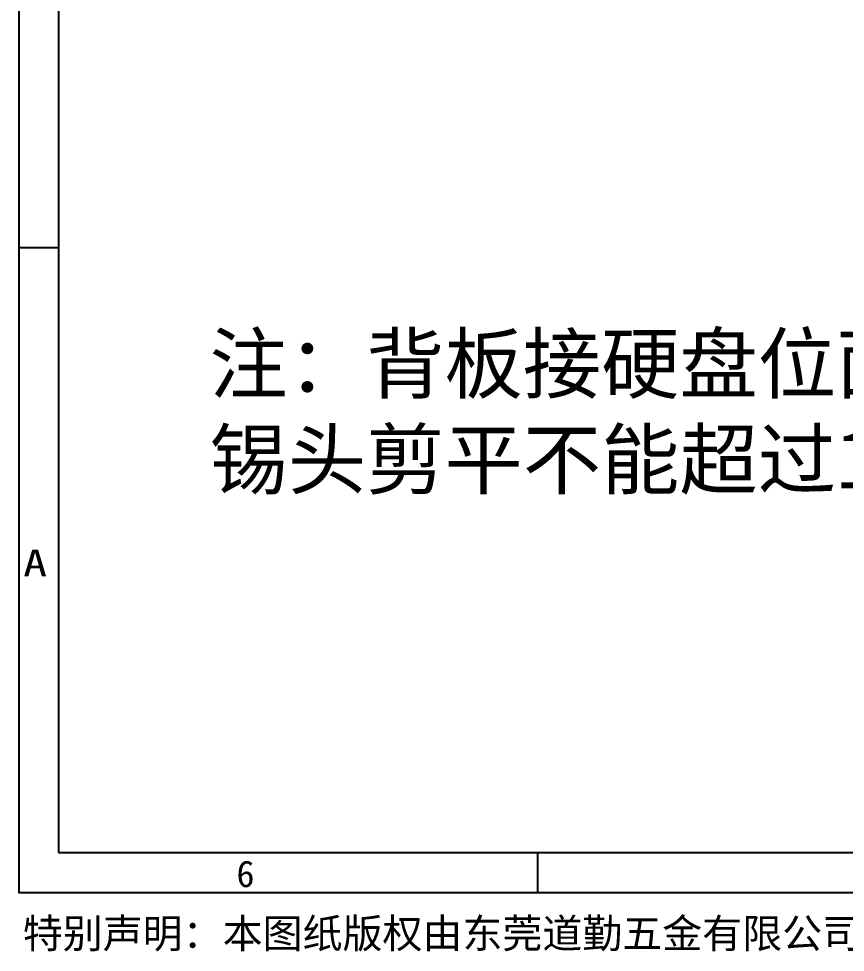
# Model space of a CAD drawing. Header units: millimetres. Extents: x 753 to 1632, y 352 to 973.
# Drawn here: x 752.7 to 945.6, y 352.3 to 570.2 of the extents above; entities that cross this region are included whole.
import ezdxf
from ezdxf.enums import TextEntityAlignment as Align

# ---------------------------------------------------------------- set-up
doc = ezdxf.new("R2010")
doc.units = ezdxf.units.MM
doc.header["$LTSCALE"] = 30.734
doc.layers.get('0').update_dxf_attribs({"linetype": 'CONTINUOUS'})
doc.layers.add('TK', color=7, linetype='CONTINUOUS')
doc.styles.get("Standard").update_dxf_attribs({"font": 'txt', "width": 0.85})
doc.styles.add('TEXTSTYLE_3', font='simhei.ttf')

msp = doc.modelspace()

# ---------------------------------------------------------------- linework, layer by layer
at = {"layer": 'TK', "color": 5, "linetype": 'ByBlock'}
for p, q in [((761.96633, 963.33176), (761.96633, 375.62424)), ((761.96633, 375.62424), (1622.42214, 375.62424))]:
    msp.add_line(p, q, dxfattribs=at)
at = {"layer": 'TK', "color": 3, "linetype": 'ByBlock', "ltscale": 5}
msp.add_line((761.96633, 516.73819), (752.67368, 516.73819), dxfattribs=at)
at = {"layer": 'TK', "color": 3}
msp.add_line((873.74387, 375.62424), (873.74387, 366.3316), dxfattribs=at)
at = {"layer": 'TK', "color": 3, "linetype": 'ByBlock', "ltscale": 5}
msp.add_lwpolyline([(1631.71478, 972.62441), (752.67368, 972.62441), (752.67368, 366.3316), (1631.71478, 366.3316)], close=True, dxfattribs=at)

# ---------------------------------------------------------------- texts
at = {"color": 230, "linetype": 'Continuous', "insert": (797.20228, 496.38169), "char_height": 13.4038102, "width": 2949.8732842, "attachment_point": 1, "style": 'TEXTSTYLE_3'}
msp.add_mtext('注：背板接硬盘位面不能有任何元器件，\\P锡头剪平不能超过1mm.', dxfattribs=at)
at = {"color": 7, "linetype": 'Continuous', "insert": (753.63813, 360.17089), "char_height": 6.8386787, "width": 1505.0373899, "attachment_point": 1, "style": 'TEXTSTYLE_3'}
msp.add_mtext('特别声明：本图纸版权由东莞道勤五金有限公司所有，持有者应采取保密措施，未经允许不得泄露、使用等。如有违反，一经发现，公司将保留一切法律追究权利。', dxfattribs=at)
at = {"layer": 'TK', "color": 3, "linetype": 'ByBlock', "ltscale": 3, "width": 1.349163}
msp.add_text('A', height=6.1951, dxfattribs=at).set_placement((753.73483, 440.06582), (759.30696, 440.06582), align=Align.FIT)
at = {"layer": 'TK', "color": 3, "linetype": 'ByBlock', "ltscale": 3}
msp.add_text('6', height=6.1951, dxfattribs=at).set_placement((805.61296, 367.55425), align=Align.CENTER)

doc.saveas('drawing.dxf')
